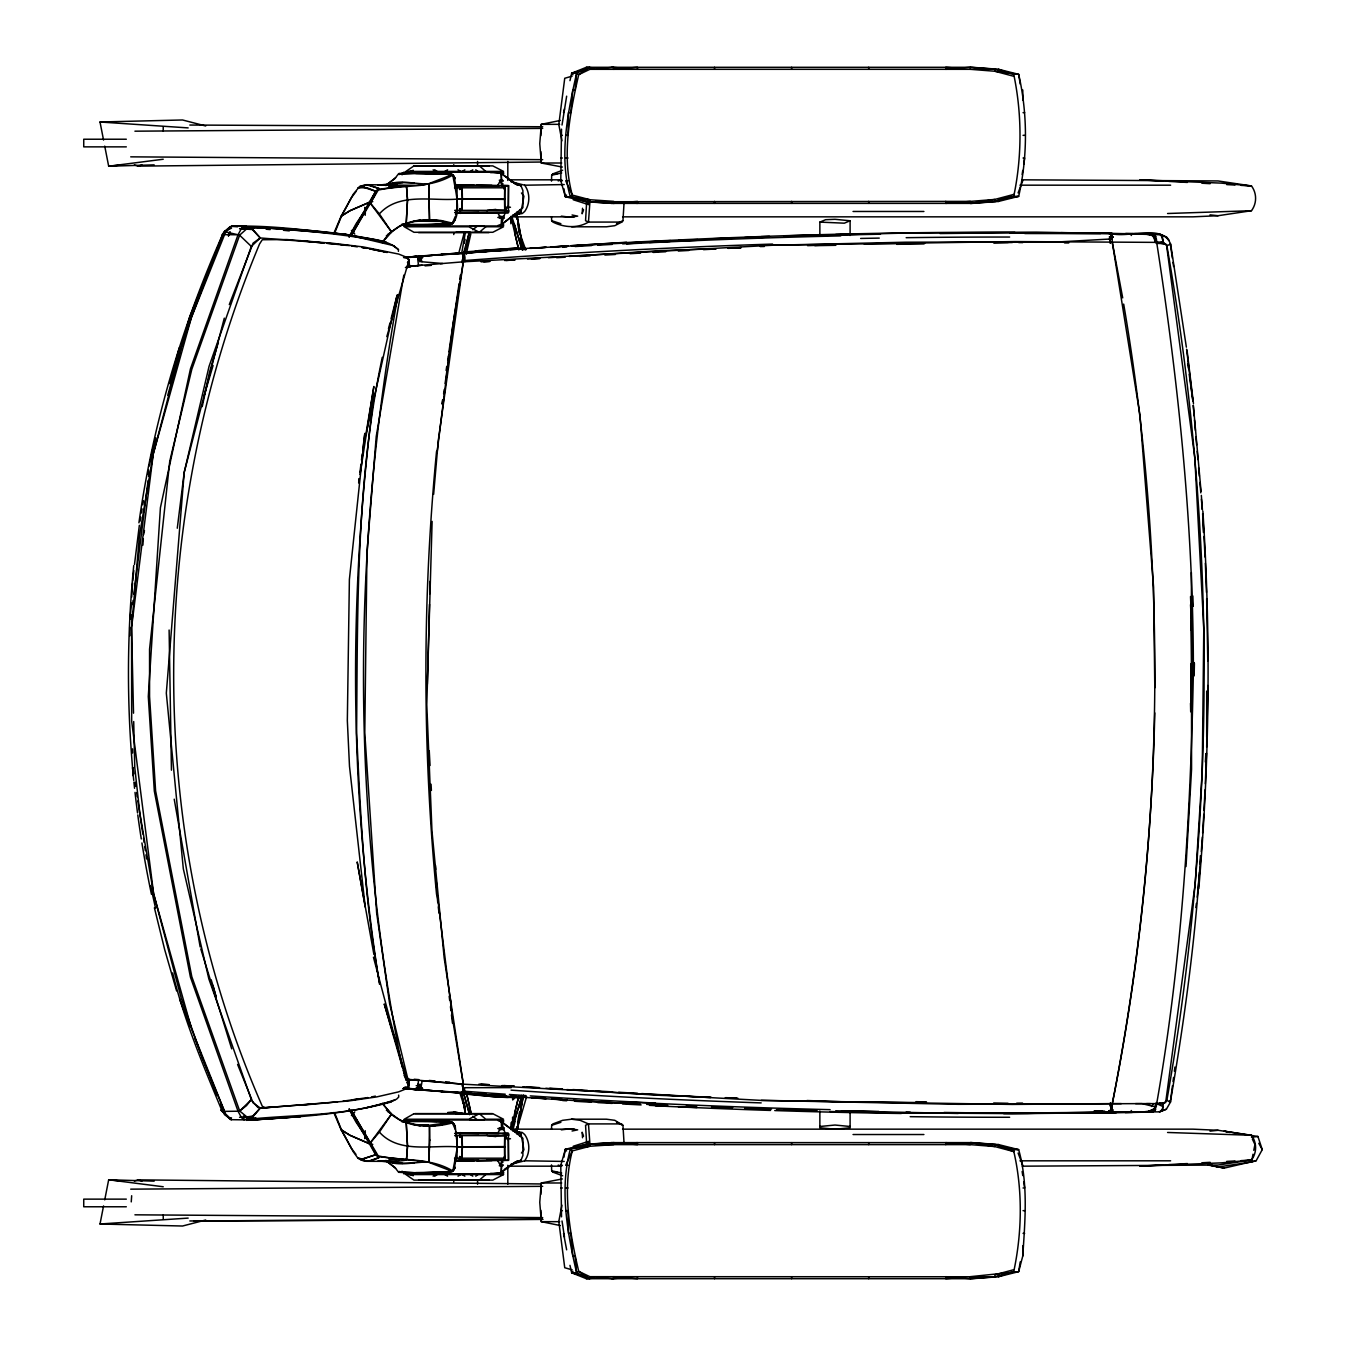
<?xml version="1.0" encoding="UTF-8"?>
<svg xmlns="http://www.w3.org/2000/svg" width="1346" height="1346" viewBox="0 0 1346 1346"><rect width="100%" height="100%" fill="white"/><g stroke="black" fill="none" stroke-linecap="round" stroke-linejoin="round"><path stroke-width="1.5" d="M453.77 164.683L453.77 166.13M953.893 1278.077L945.767 1278.7L945.767 1276.681L970.416 1278.7L995.081 1276.765L1013.723 1271.65C1022.051 1232.65 1022.809 1190.587 1013.824 1151.604L994.795 1146.556L970.281 1144.622L613.675 1144.622L589.868 1146.27L572.286 1150.931C562.14 1190.217 569.644 1232.313 578.713 1271.364L589.868 1276.681L589.615 1278.7L576.61 1272.794C567.373 1232.717 559.398 1189.544 570.3 1149.265L589.615 1144.251L613.54 1142.619L637.466 1144.622L637.466 1142.619L627.589 1143.393M637.466 1276.681L637.466 1278.7L613.675 1276.681L613.54 1278.7L589.868 1276.681L995.081 1276.765L994.795 1274.763L1013.824 1269.699M791.616 1278.7L791.616 1276.681M561.518 129.166L560.777 180.701L565.37 196.735L586.351 201.749L611.925 203.381L972.048 203.381L998.362 201.463L1018.67 196.348C1027.705 156.809 1027.705 113.888 1018.67 74.35L998.362 69.235L972.048 67.3L586.351 67.3L571.68 73.206L569.964 80.659M512.574 1129.378L512.59 1117.096M506.231 1096.081L420.591 1089.957L422.156 1080.788L463.327 1084.186L761.264 1100.389L958.302 1104.309L1141.896 1103.619L1155.104 1106.799L1154.346 1109.525L1151.621 1112.032L1112.116 1112.032L1112.301 1103.602C1164.795 840.712 1168.816 568.349 1123.674 304.078M512.641 1099.699L512.675 1095.56M1191.462 710.856L1192.152 634.067L1190.52 596.53M458.145 1132.895L508.502 1133.483L508.502 1160.336L504.7 1160.286L504.75 1156.332M1154.801 687.823L1153.589 587.209L1139.944 415.106L1112.301 242.398L1111.897 233.228M1192.119 710.503L1192.152 634.067L1190.52 604.691M569.964 1265.341L571.68 1272.794L586.351 1278.7L972.048 1278.7L998.345 1276.765L1018.67 1271.65L1022.775 1256.02L1022.91 1245.706M1207.816 685.484L1206.689 746.98M403.733 172.204L492.939 172.204L501.234 173.432L501.654 185.563L508.502 185.664L508.502 212.517L484.897 212.87M502.748 1133.568L504.817 1133.467L504.817 1160.353L486.815 1160.218M504.817 212.533L508.233 205.45L508.502 185.664L504.817 185.647L504.817 212.533L486.815 212.399M1194.138 675.894L1194.424 663.342M427.355 684.189L429.509 604.337M429.795 593.822L430.148 581.203M551.507 181.121L551.675 175.216L552.903 173.853L562.662 170.235M432.116 521.39L426.783 704.597L431.982 831.121L444.163 957.83L463.327 1084.186L462.738 1092.565L441.623 1091.656M1206.504 753.104L1205.326 783.742M463.478 1091.572L464.303 1093.406L464.656 1087.703L511.244 1087.635M501.654 1160.437L501.234 1172.568L492.939 1173.796L403.733 1173.796M512.927 1099.783L513.078 1095.661M1154.346 1109.525L1154.431 1111.342L1156.685 1103.619C1181.889 960.758 1190.722 815.962 1193.38 671.116C1193.38 527.396 1178.675 384.266 1156.685 242.381L1155.692 236.492L1152.899 233.985M551.507 1129.277L551.675 1125.29L552.903 1123.91L562.662 1120.309L571.579 1119.199L606.457 1119.199L614.785 1120.309L622.946 1125.306L624.056 1143.259M1154.767 712.892C1151.924 844.06 1137.639 974.891 1112.301 1103.602L1121.285 1103.619M511.699 222.258L511.884 218.136M511.396 1127.612L511.581 1123.506M398.399 251.349L398.466 249.633C385.764 237.771 366.398 239.689 350.7 235.012C311.128 230.923 271.32 224.866 231.462 226.313L225.657 231.882L191.469 317.286L181.104 348.16L153.276 453.871L139.446 535.691L131.555 627.421L131.672 721.22L153.663 893.98L181.407 998.782L202.337 1058.158L225.64 1114.084L231.462 1119.687L244.164 1119.855L248.387 1118.677L243.508 1116.002L244.164 1119.855L241.557 1117.735L238.023 1111.224L190.425 977.112L154.319 791.061L148.296 696.538L160.41 507.694L190.459 368.838L238.023 234.776L241.691 228.097L244.265 226.094L231.462 226.313L237.586 226.818M459.743 189.601L459.928 185.681L456.042 185.647M1203.778 814.364L1202.651 832.871M1203.98 810.275L1205.023 789.866M365.22 1130.707L364.8 1138.666L365.372 1132.709M460.147 1137.471L460.366 1133.483L478.806 1133.568M563.89 188.726L565.37 196.735L570.3 196.735L589.615 201.749L970.281 201.378L970.416 203.381L995.081 201.463L1013.723 196.348C1022.085 156.641 1022.085 114.04 1013.723 74.35L995.081 69.235L970.416 67.3L945.767 69.319L945.767 67.3L953.893 67.923M1199.505 872.292C1194.087 949.418 1183.403 1026.106 1170.297 1102.29L1166.864 1100.338L1163.415 1103.518L1162.389 1109.373L1159.545 1111.863L1127.931 1111.964M1199.959 863.964L1200.396 855.635M1205.377 761.971L1205.831 753.642M1206.706 736.985L1206.689 691.104M457.051 1158.199L457.068 1135.62M586.604 202.741L585.56 220.694L588.471 222.073L621.768 222.073L622.946 220.694L624.056 202.741M1186.011 866.572L1191.563 769.155L1191.395 572.605M459.709 189.248L459.928 185.681L459.524 189.231M130.226 619.278L131.285 603.109M131.672 597.052L132.581 582.902M540.856 135.694L541.294 124.337L560.39 120.433M540.856 1194.339L541.294 1182.983L562.376 1178.945M142.895 545.147L143.315 538.854M613.54 203.381L613.675 201.378L589.885 199.73L570.3 196.735C558.842 156.472 567.541 113.283 576.626 73.206L589.615 67.3L589.885 69.319L578.713 74.636C569.812 113.687 561.568 155.799 572.286 195.069L589.885 199.73L589.615 201.749L613.54 203.381L637.482 201.378L637.482 203.381L627.589 202.607M131.252 1201.894L131.672 1195.736M399.207 1171.474C412.953 1175.495 436.609 1171.895 452.525 1171.558L455.251 1167.302L453.77 1170.28L449.396 1172.231M582.549 208.243L582.145 213.762L583.558 209.808M970.416 67.3L970.281 69.319L589.885 69.319L613.54 67.3L613.675 69.319L637.482 67.3L637.482 69.319M1022.775 1256.02C1025.029 1220.738 1028.394 1184.076 1018.67 1149.652L1013.723 1149.652L995.081 1144.537L970.416 1142.619L970.281 1144.622L945.767 1142.619L945.767 1144.622M589.868 202.741L588.471 222.073C577.569 228.635 563.991 227.558 552.903 222.073L551.675 220.71L551.507 216.723M1200.985 855.703L1197.217 897.193M1201.288 851.564L1202.348 837.027M1198.764 888.781C1209.6 763.199 1210.996 636.809 1202.87 511.009M133.742 565.556C126.709 636.978 126.709 709.022 133.742 780.444M457.068 210.38L457.051 187.801M433.631 494.352L438.308 440.31L463.327 261.814L462.738 253.435L441.623 254.344M573.009 74.703L571.68 73.206L576.626 73.206L575.129 89.98L572.757 89.98L570.822 112.66L568.449 112.66L568.079 135.34L565.707 135.34M442.279 403.733L442.683 399.577M351.222 235.449L378.192 190.106C403.144 184.503 430.013 188.911 452.845 174.997C454.982 190.812 468.358 233.144 436.609 224.782M132.716 580.883L133.826 570.569M134.499 564.395L139.345 525.31M459.979 189.231L460.366 185.664L499.013 185.765M511.228 221.838L511.648 217.917M459.979 1136.949L460.366 1133.483L459.676 1137.202M455.604 214.754L456.126 210.38M562.022 125.027L566.649 96.172M456.126 1158.199L454.174 1169.085L451.129 1171.558L434.708 1172.316M177.285 528.221L184.217 472.295L209.067 366.348L251.332 246.419L260.266 237.956L324.352 242.953M130.747 619.093L131.269 614.954M132.564 604.606L133.069 600.484M133.86 594.276L148.094 480.505M148.598 476.366L149.12 472.244M150.685 459.827L155.665 437.652M358.659 482.692L359.163 478.587M359.937 472.429L360.964 464.202M361.485 460.096L362.259 453.939M362.764 449.833L364.816 433.395L349.388 579.52L347.335 720.598L349.489 766.261L365.254 907.12L357.195 861.945L373.919 954.482M437.198 451.516L452.879 324.908L463.327 261.814L772.604 245.241L905.353 242.213L1061.052 241.792L1110.972 238.965L1110.753 233.935L1112.267 236.004M398.096 294.606C352.029 549.235 350.498 813.724 402.336 1067.614M1170.297 1102.29L1172.467 1085.717M1173.005 1081.561L1173.561 1077.423M1174.368 1071.214L1174.923 1067.075M1195.854 907.557L1196.392 903.418M374.154 393.941C348.547 589.514 348.513 789.311 379.522 984.263M998.362 201.463L998.631 199.444M998.631 1274.763L998.345 1276.765L1009.803 1272.693M419.161 1089.116L420.053 1084.068L421.433 1087.215L419.161 1089.116L417.765 1086.912L418.505 1080.485L409.537 1079.66L404.052 1075.605M442.111 404.069L442.716 399.947M443.608 393.772L444.197 389.65M445.089 383.475L451.331 340.252M462.418 261.275L463.108 256.514L462.233 262.706M463.041 252.611L464.707 252.325L468.913 233.481M446.115 370.503L446.737 366.364M447.663 360.139L448.285 356M448.908 351.844L459.137 283.434M459.76 279.295L460.366 275.156M1022.136 174.526L1022.758 170.404M1023.717 164.212L1024.659 158.02L1023.061 158.02M358.726 482.692L359.365 478.604M360.005 474.515L373.868 386.47L365.641 435.768L397.154 294.993L391.03 318.867M455.352 216.319L452.895 222.073M1020.234 1261.875L1018.67 1271.65L970.281 1276.681L970.416 1278.7M138.924 522.837C152.922 423.485 181.794 326.489 222.477 234.827L191.469 317.286L153.276 453.871L131.555 627.421L133.523 713.178M1166.864 1100.338C1216.532 818.334 1216.532 527.666 1166.864 245.662L1163.415 242.482L1161.11 234.793C964.813 228.719 767.506 234.002 571.31 245.645M462.452 260.535L463.125 256.463M140.034 521.205L140.724 517.116M141.414 513.011L142.104 508.923M142.794 504.817L143.5 500.729M147.993 474.095L148.683 470.006M149.372 465.918L152.569 449.598M403.834 275.072L376.224 436.541L366.97 552.752L364.783 733.065L376.661 913.009L389.6 1003.544L407.905 1079.307L463.327 1084.186L452.879 1021.092L437.198 894.484M382.281 357.313C355.983 480.825 357.7 607.685 356.589 733.284C360.678 816.652 364.312 900.424 379.505 982.664M459.709 1136.647L460.416 1132.575M464.37 243.29L465.077 239.285M461.611 253.586L465.211 233.363M516.141 1130.657L516.881 1126.552M517.621 1122.446L519.455 1112.166M520.195 1108.061L520.936 1103.956M523.426 1095.308L517.201 1129.513M516.999 1130.674L523.443 1095.425M563.89 1157.274L565.37 1149.265L586.351 1144.251L611.925 1142.619L972.048 1142.619L998.345 1144.537L1018.67 1149.652L1008.642 1148.104M1109.844 1105.84L1110.433 1102.711M436.609 1121.218L449.8 1121.588L454.174 1124.028L455.251 1126.518L457.438 1146.91L452.845 1171.003C430.013 1157.089 403.144 1161.497 378.192 1155.878L351.222 1110.534M561.921 1205.192L558.809 1221.445L564.731 1267.73L572.201 1269.867M205.702 1220.014L182.534 1226.021L100.025 1224.002L103.558 1205.915M104.736 1199.875L108.673 1179.769L154.151 1181.132M1208.203 1165.047L1218.063 1166.999L1251.494 1162.002L1253.025 1154.212M1253.799 1150.308L1254.943 1144.47L1252.352 1139.053M503.993 189.063L504.817 185.647A37.217 3.819 90 0 0 504.817 212.466M587.95 1145.328L588.774 1141.324L573.194 1146.27M465.733 1093.945L466.187 1091.757M1186.364 347.15L1170.633 244.164C1162.389 222.729 1127.039 239.184 1110.534 233.211L1108.919 233.615L1112.839 233.699M202.22 406.643L209.623 372.001L218.372 342.086M518.715 1096.182L510.824 1129.58M143.585 534.665L144.476 530.56M1131.178 235.516L1132.188 233.581M513.062 1129.429L515.081 1121.42M520.599 1099.413L521.609 1095.408L520.498 1099.632M388.472 328.811L390.02 322.838M224.294 318.161L184.217 472.295L166.315 693.123L183.325 868.843L208.832 978.862L251.332 1099.564L246.486 1105.621L239.689 1110.988L249.212 1118.846L255.101 1114.337L260.266 1108.044L270.445 1107.321M563.52 112.66L564.512 108.875M169.848 383.728L179.304 347.773M458.868 252.779L464.185 232.959M153.696 445.576L155.396 439.536M167.762 395.303L189.685 316.865L224.53 231.377L230.402 226.481L225.657 231.882L238.023 234.776L222.208 234.608L224.53 231.377L231.529 228.164M463.041 1093.389L493.242 1096.653L521.323 1097.932L511.716 1129.328M463.714 252.543L469.148 233.211M561.518 1216.834L560.777 1165.3L565.37 1149.265L589.868 1146.27L589.615 1144.251L613.675 1144.622L613.54 1142.619M386.807 336.651L408.999 260.199L405.903 256.985L398.685 254.074L363.37 246.957L333 243.323L286.816 239.554L262.302 239.739L259.576 243.929C145.654 516.225 143.517 835.176 262.302 1106.261L265.364 1107.775L348.732 1100.961L376.628 1096.923L398.601 1091.875L405.836 1088.948L408.965 1085.734L384.233 1003.981L402.084 1066.183M521.323 1097.932L514.34 1121.824L515.232 1110.955L518.328 1097.983L522.484 1096.267M516.612 1130.808L526.606 1096.67M204.256 395.32L213.072 365.473M1162.389 1109.373L1163.213 1106.664L1156.685 1103.619L1146.489 1103.619M519.993 1136.445L520.936 1133.399A88.23 56.717 90 0 0 512.776 1129.681M1155.087 1106.193L1156.332 1102.542M464.841 252.291L470.814 233.968L466.776 251.769L518.328 248.017L521.323 248.068L522.568 249.75M229.291 304.6L253.098 243.138L260.266 237.956L252.661 229.274L248.387 227.323L239.605 235.197L191.822 369.225L169.747 461.257L149.557 649.209L149.557 696.505L155.614 790.926L191.805 976.708L239.689 1110.988L251.096 1099.901L257.894 1107.455L260.266 1108.044L326.001 1103.03M402.168 174.778L402.572 173.701L413.407 173.264M228.551 235.903L230.048 232.034M1018.098 192.932L1022.775 180.701M335.188 231.798L341.245 216.689L351.508 197.526L355.916 191.67M403.447 1088.409L407.586 1088.83L409.537 1079.66L408.107 1088.14L405.264 1087.804M228.399 235.836L229.964 232M333.791 233.464L341.11 216.269L353.392 194.076L359.685 186.371L366.364 184.705L420.541 185.378L428.062 183.948L452.34 174.576L420.507 173.096L398.618 173.684L394.832 178.614L386.066 184.991C398.938 179.321 414.484 184.15 428.062 183.948M1156.786 1104.124L1154.498 1108.768L1147.246 1112.133L1154.498 1108.768L1156.534 1105.722M349.051 236.879L355.983 223.958L373.734 197.374L377.267 189.483L405.97 185.815M1251.494 1162.002L1256.171 1160.706L1262.262 1149.619L1257.938 1136.495L1224.103 1131.111L1230.109 1132.508M349.253 236.997L375.736 191.267L366.819 187.666L357.935 187.817L362.427 186.959L375.736 191.267L351.474 235.617M406.643 267.316L409.302 262.907L408.797 259.896L407.703 257.153L403.548 257.591M497.599 185.479L501.486 179.203L501.234 173.432L503.875 173.129A50.29 1.514 -2 0 0 490.482 172.625M407.468 262.588L408.999 260.199M464.32 253.3L462.873 255.454L464.656 258.297L464.32 253.3L510.807 249.246L670.611 240.598M513.718 1099.144L515.905 1095.997M1151.537 1106.513L1153.589 1103.653M428.062 1162.052C414.484 1161.85 398.938 1166.679 386.066 1160.992L394.832 1167.386L398.635 1172.316L420.507 1172.904L452.34 1171.424L428.062 1162.052L377.267 1156.5L370.167 1142.99L379.387 1132.104L391.333 1114.353L382.314 1103.249M565.37 196.735L566.599 195.035M521.457 1153.017L523.93 1149.837L520.936 1133.399L515.434 1132.02L498.323 1120.023L403.733 1120.023M351.424 1115.598L353.661 1112.822M1166.376 1109.205L1159.545 1111.863L1166.376 1109.205L1170.633 1101.836L1169.405 1101.146M382.314 242.751C394.866 221.535 422.509 215.966 445.021 222.023L429.492 219.734L428.802 184.553L429.492 219.734L440.865 220.475L452.828 223.2L455.352 219.465L452.407 223.806L449.8 224.412L401.445 224.412M352.13 1115.111L354.806 1111.88M464.185 253.872L465.733 252.055L466.187 254.226M382.483 242.28L391.366 232.185L399.442 226.229L405.769 223.436L402.05 224.698M582.481 1275.705L571.68 1272.794L573.009 1271.297M379.37 213.896L370.167 203.01L391.333 231.647L379.37 213.896C398.921 192.091 431.814 201.294 457.438 199.09M495.866 209.387L487.387 210.38M1152.899 1112.015L1155.692 1109.508L1155.104 1106.799M479.361 1180.106L485.788 1174.57M570.3 196.735L572.286 195.069L565.707 180.701L568.079 180.701M385.898 185.597L395.606 177.689M401.445 1121.571L449.8 1121.588L452.407 1122.194L455.251 1126.518L452.828 1122.8C432.453 1128.352 408.376 1128.15 391.333 1114.353L370.167 1142.99L375.736 1154.733L362.427 1159.041L357.935 1158.183L353.392 1151.924L341.11 1129.731L333.791 1112.519M472.783 229.712L477.107 226.313M475.777 1176.168L478.553 1174.133M386.352 235.819L391.366 232.185L388.085 234.086M433.143 1176.168L436.037 1174.133M571.68 1272.794L576.61 1272.794L578.713 1271.364L589.615 1278.7M469.771 171.867L472.766 169.832M434.758 1176.168L437.77 1174.133M589.615 67.3L578.713 74.636L576.626 73.206M1127.914 234.036L1147.246 233.868L1151.436 234.911L1156.567 240.328M464.858 169.832L461.51 171.867L458.01 169.832M444.13 171.867L447.595 169.832M458.01 1176.168L461.51 1174.133L464.858 1176.168M1170.633 244.164L1166.864 245.662M406.492 268.022L409.655 266.323L422.156 265.212M621.768 222.073L614.785 225.691L606.457 226.801L571.579 226.801M499.467 1163.886L503.051 1162.052M616.569 223.688L622.946 220.694M512.776 1164.122L520.936 1160.42L522.904 1155.457L522.904 1138.346L501.234 1121.252L501.486 1127.006L497.599 1133.298L456.126 1132.895M819.865 234.726L819.865 222.107L825.636 219.701L834.991 219.297L850.1 220.778L850.1 235.466M850.1 220.778L844.329 223.184L819.865 222.107M1163.415 1103.518L1156.685 1103.619L1165.653 1102.61L1195.198 883.784L1202.247 771.022L1203.795 628.111L1194.794 457.489L1166.46 244.467L1156.685 242.381L1014.951 241.573L772.604 245.241M364.177 186.354L361.418 185.883L368.72 184.873L379.269 188.608L366.364 184.705M395.001 1099.783C348.833 1116.17 298.189 1114.32 249.902 1119.115L260.266 1108.044L253.098 1102.845L237.586 1064.4M402.471 224.698L414.467 221.316M238.023 1111.224L222.225 1111.392C203.498 1066.099 184.217 1020.705 172.658 972.939M558.22 180.936L561.332 179.792M582.397 1145.597L586.351 1144.251M551.675 1125.29L560.878 1122.312M134.331 164.952L138.15 166.13L141.969 164.952M134.331 1181.048L138.15 1179.87L540.873 1183.958M409.588 171.413L413.306 170.319M572.201 76.133L564.731 78.27L558.809 124.555L561.921 140.808M1163.297 241.826L1157.543 243.424L1164.828 243.592M571.68 73.206L582.498 70.295M401.831 1171.558L399.156 1172.231L423.216 1172.955M510.958 1164.223L524.688 1160.79L564.21 1161.43M466.641 253.536L478.84 250.541L518.328 248.017L518.715 249.818L521.323 248.068L514.34 224.176L515.232 235.045L518.328 248.017L510.824 216.42M391.434 1101.92C344.643 1114.757 295.901 1117.079 247.698 1120.276L300.562 1116.591L246.284 1120.326L247.681 1118.661L255.841 1117.853M1209.869 1165.098L1224.103 1168.126L1256.171 1160.706M551.675 175.216L561.686 172.961M1109.239 1110.601L1113.092 1109.743M497.818 217.48L503.589 216.252M517.083 213.408L520.936 212.601L523.93 196.163L521.457 192.983M1149.921 1111.039L1140.685 1112.267M368.686 202.506L372.775 201.648M572.05 1131.01L577.686 1129.849L569.779 1128.806L561.332 1129.849M366.751 1107.623L392.359 1101.213L396.666 1099.093L398.719 1097.04L398.652 1095.089M414.753 221.215L420.137 220.155M371.513 1096.906L375.383 1096.132M512.691 215.175L522.282 213.509L524.688 211.457A20.426 17.649 90 0 0 524.688 185.21L510.958 181.777M499.282 1129.832L503.118 1129.159M349.253 1109.003L375.736 1154.733L362.427 1159.041L357.935 1158.183L361.418 1160.117L364.177 1159.646M367.862 1097.562L343.028 1101.163M970.416 203.381L994.795 199.444L1013.841 194.396L995.081 201.463L994.795 199.444L945.767 203.381L945.767 201.378M353.275 1099.817L359.315 1098.858M1008.659 197.896L1018.67 196.348L1013.723 196.348M622.575 216.841L1192.96 216.841L1218.063 215.713L1251.477 210.716A20.661 20.644 90 0 0 1251.477 185.95L1218.063 180.953L1022.354 179.826M596.026 1144.857L601.982 1144.016M605.952 1143.461L611.925 1142.619M361.418 1160.117C367.424 1162.591 373.835 1160.168 379.269 1157.375L368.72 1161.127L361.418 1160.117L364.547 1160.168M366.364 1161.295L396.969 1161.396L405.97 1160.185M423.519 1125.979L452.239 1122.295L425.673 1121.235M505.053 1135.519L509.024 1134.998M516.965 1133.938L520.936 1133.399L517.083 1132.592M163.219 159.232L108.673 166.231L104.736 146.125M1251.494 1137.235L1257.938 1136.495M337.678 1101.768L327.583 1102.862M516.78 1096.401L507.106 1097.512L493.242 1096.653L466.776 1094.231L466.641 1092.464M313.164 1104.157L298.963 1105.318M415.998 221.165L440.714 221.417L452.239 223.705L436.508 224.647M1210.02 1131.145L1218.063 1130.287L1251.477 1135.284A20.661 20.644 90 0 1 1251.477 1160.05L1218.063 1165.047L1022.354 1166.174M378.091 185.159L402.841 182.585L414.349 182.804M412.97 221.568L428.331 220.643L423.519 220.004M123.26 164.818L108.673 166.231L154.151 164.868M819.865 1126.484L834.991 1125.037L850.1 1126.484M499.635 1165.35L503.387 1164.997M451.92 223.402L425.673 224.748M405.213 257.322L416.839 256.346L407.703 257.153L417.277 257.052L421.853 261.78L442.716 263.496L417.512 265.599M188.171 1218.096L100.025 1224.002M405.079 257.322L422.88 255.841M404.927 257.809L432.167 255.605M418.825 257.894L422.779 257.574L418.757 257.961M440.411 263.681L463.327 261.814M405.415 267.433L409.487 267.097M405.466 257.305L505.894 249.952M438.022 255.134L506.803 250.053M406.458 267.349L410.58 267.013M425.033 265.852L431.225 265.364M464.303 252.594L420.575 256.026L421.853 261.78M447.696 1112.503L453.77 1112.015L465.884 1113.95L453.77 1112.015M586.351 1278.7L594.175 1278.077M611.925 1278.7L619.783 1278.077M440.899 254.411L525.663 248.623M961.936 1143.393L972.048 1142.619M239.554 1117.298L253.586 1116.356L245.628 1116.978L253.082 1117.096M529.819 248.354L546.409 247.26M550.564 246.991L567.154 245.914M379.925 185.041L383.61 184.806L379.723 185.025M510.05 249.683L524.604 248.758M530.846 248.354L545.399 247.428M551.641 247.025L568.281 245.965M572.437 245.695L626.513 242.246M483.769 261.814L490.011 261.427M504.615 260.501L515.03 259.845M527.548 259.038L540.049 258.247M548.394 257.725L565.068 256.665M569.24 256.413L660.97 250.608L715.416 248.758M231.529 1117.836L229.443 1117.954C212.079 1101.617 225.522 1114.724 230.402 1119.519L231.462 1119.687L224.513 1114.606L220.71 1104.83M481.06 261.831L489.456 261.376M506.247 260.451L514.643 259.997M531.434 259.088L539.83 258.617M556.621 257.709L565 257.237M579.705 256.43L590.187 255.858M604.876 255.067L615.374 254.478M630.063 253.687L640.561 253.098M653.147 252.425L665.732 251.736M678.334 251.046L688.832 250.457M703.521 249.666L716.106 248.976M728.691 248.287L741.293 247.597M1162.591 1164.929L1139.86 1166.174L1221.596 1162.86L1251.477 1160.05L1241.147 1160.622M1168.799 1164.593L1187.408 1163.567M1201.877 1162.776L1210.138 1162.321M1226.677 1161.413L1234.955 1160.959M241.607 227.642L259.66 228.214M1167.571 213.509L1251.477 210.716M490.583 251.281L463.445 252.661L463.478 254.428M494.756 251.063L507.274 250.423M521.895 249.683L526.067 249.464M759.901 237.519L768.263 237.098M784.954 236.24L879.19 234.204M251.635 228.77L239.571 228.652L251.567 229.493M384.62 185.075L396.969 184.604M711.512 238.78L732.207 238.006M744.624 237.552L761.18 236.93M679.007 240.278L697.918 239.571M714.709 238.949L733.62 238.242M750.412 237.603L769.323 236.896M788.218 236.189L905.252 233.06L1014.918 232.404M727.984 248.337L740.552 247.916M807.566 245.645L834.789 244.736M103.558 140.085L100.008 121.998L182.534 119.979L205.702 125.986M416.654 221.013L428.331 220.643M1116.322 1112.688L1109.02 1112.805L1108.852 1111.073L1112.906 1110.955M499.282 180.213L502.681 180.128M1108.852 1111.073L1112.705 1110.972M1124.347 1112.048L1009.635 1113.108M392.679 182.804L402.841 182.585M502.748 185.748L504.7 185.698L504.75 189.668M474.196 185.294L455.133 185.529M1125.256 1112.553L1151.621 1112.032L1003.679 1113.613M392.679 1163.196L414.366 1163.196M361.418 185.883L364.547 185.832M524.688 185.21L564.21 184.57M760.17 246.554L764.377 246.486M814.835 245.662L835.849 245.309M896.823 244.316L924.147 243.862M1008.238 242.465L993.533 242.717L1012.394 242.516M456.496 212.971L487.37 212.533L455.301 212.634M1094.163 1111.224L1104.662 1111.106M491.929 1160.589L476.686 1160.757M138.15 166.13L540.873 162.042M939.996 233.531L1036.437 232.471L1109.02 233.195M864.098 243.845L924.685 243.273M455.133 1160.471L474.196 1160.706L456.244 1160.841M454.628 212.55L508.502 212.517L505.204 212.567L501.234 224.748L498.323 225.977L403.733 225.977M476.686 212.954L458.128 213.105M1016.567 1103.451L1022.825 1103.4M1094.147 1111.19L1102.542 1111.123M454.628 1160.37L459.928 1160.319L459.743 1156.399M134.92 131.185L542.69 128.392M504.784 185.698L454.628 185.63M456.126 213.105L497.599 212.702L501.486 218.977L501.234 224.748L503.875 225.051L498.171 225.287M467.651 1160.841L458.145 1160.925L508.502 1160.336L508.233 1140.55L504.817 1133.467M130.713 1189.157L542.69 1186.331M506.365 207.267L510.487 207.25M1016.449 1103.484L1022.607 1103.451M189.82 1220.957L542.758 1219.24M194.026 1220.957L542.707 1219.409M478.806 212.432L460.366 212.517L459.676 208.781M840.728 234.221L880.469 234.069M1024.777 233.531L1136.428 233.649M478.806 1160.252L460.366 1160.336L459.979 1156.769M458.683 1160.336L504.7 1160.286A37.217 3.819 -90 0 1 504.817 1133.517M499.013 1133.584L486.815 1133.584M495.547 1135.906L504.481 1135.62L454.679 1135.62M1023.061 112.66L1024.659 112.66M559.65 124.337L541.294 124.337L539.763 143.686L541.294 163.017L562.376 167.055M560.777 135.34L562.409 135.34M1023.061 135.34L1024.659 135.34M126.322 139.227L83.738 139.227L83.738 146.865L126.322 146.865M560.777 158.02L562.409 158.02M565.707 158.02L568.079 158.02M561.686 163.017L541.294 163.017L540.856 151.661M414.332 165.81L446.014 165.81M418.589 166.13L488.951 166.13M417.63 171.867L489.91 171.867M552.903 173.853L556.958 173.853M509.394 179.826L561.686 179.826M560.777 180.701L562.409 180.701M1170.633 185.193L1019.932 185.176M454.527 187.801L504.346 187.801M504.767 198.771L457.69 199.09L504.75 199.41M454.679 210.38L504.481 210.38L495.547 210.094M853.044 211.473L923.911 211.473M511.497 216.841L574.372 216.841M469.771 226.313L484.19 226.313M456.294 231.983L469.905 231.983M475.205 231.983L478.755 231.983M418.589 232.639L488.951 232.639M1135.57 1103.619L1150.359 1103.619M1110.534 1112.789L897.681 1112.839L830.078 1111.527M415.09 1113.63L463.579 1113.63M465.952 1113.63L492.434 1113.63M456.294 1114.017L469.905 1114.017M475.121 1113.95L480.606 1113.95M469.771 1119.687L484.19 1119.687M408.679 1120.848L414.332 1120.848M621.768 1123.91L588.471 1123.91L580.126 1120.309L571.579 1119.199M511.497 1129.159L574.372 1129.159M622.575 1129.159L1192.96 1129.159L1218.063 1130.287M853.044 1134.527L923.911 1134.527M504.75 1146.59L457.69 1146.91L504.767 1147.229M457.438 1146.91C431.814 1144.706 398.921 1153.909 379.387 1132.104M454.527 1158.199L504.346 1158.199M1019.932 1160.824L1170.633 1160.807M560.777 1165.3L562.392 1165.3M568.079 1165.3L565.707 1165.3L572.286 1150.931L570.3 1149.265M509.394 1166.174L561.686 1166.174M551.507 1164.879L551.675 1170.784L552.903 1172.147L556.958 1172.147M417.63 1174.133L489.91 1174.133M418.589 1179.87L488.951 1179.87M561.686 1182.983L541.294 1182.983L539.763 1202.315L541.294 1221.663L560.39 1225.567M560.777 1187.98L562.392 1187.98M565.707 1187.98L568.079 1187.98M1023.061 1187.98L1024.659 1187.98L1023.717 1181.788M126.322 1199.135L83.738 1199.135L83.738 1206.773L126.322 1206.773M560.777 1210.66L562.392 1210.66M565.707 1210.66L568.079 1210.66L568.449 1233.34L570.822 1233.34L572.757 1256.02L575.129 1256.02L576.61 1272.794M1023.061 1210.66L1024.659 1210.66M559.65 1221.663L541.294 1221.663L540.856 1210.306M1023.061 1233.34L1024.659 1233.34M408.679 225.152L414.332 225.152M498.171 1120.713L503.875 1120.949L501.234 1121.252L505.204 1133.433L508.502 1133.483L454.628 1133.45M189.82 125.043L542.758 126.76M1009.635 232.892L1100.658 233.531M487.403 1135.62L495.866 1136.613M506.365 1138.733L510.487 1138.75M130.713 156.843L542.69 159.669M134.92 1214.815L542.69 1217.608M458.128 185.075L467.651 185.159M456.244 185.159L491.929 185.395M1018.67 242.549L1022.758 242.6M1064.551 242.919L1068.724 242.953M416.654 1124.987L428.331 1125.34L412.97 1124.432M455.301 1133.366L487.37 1133.467L456.496 1133.029M476.686 185.226L508.502 185.664M1113.092 237.047L1109.255 237.014L1113.293 237.081M958.251 1113.462L847.475 1111.14M901.383 1112.906L1012.041 1113.596L1110.753 1112.065L1110.972 1107.035L1112.267 1109.996M1060.833 232.639L1110.534 233.211L1112.334 238.982M865.495 1101.97L926.368 1102.626M403.514 1088.308L417.277 1088.948L418.202 1083.9L419.632 1087.063M816.231 1110.787L776.491 1109.777M841.368 1111.123L879.073 1111.611A7089.449 7029.098 -0.1 0 1 835.715 1110.871M944 1112.469L1027.772 1113.563L1132.188 1112.419L1131.178 1110.484M1163.415 242.482L1156.685 242.381L1163.415 242.482L1162.389 236.627L1159.545 234.12L1166.595 236.997L1169.068 240.211M761.264 1100.389L1012.074 1104.427L1110.938 1103.619L1110.904 1110.029L1112.116 1112.032M1125.71 233.464L1151.621 233.952L1156.483 239.201L1155.305 242.381L1153.118 234.625L1155.692 236.492M725.208 1097.882L737.776 1098.134M915.987 1101.684L926.469 1101.886M428.331 1125.34L415.998 1124.835M413.407 1172.736L402.572 1172.299L402.168 1171.222M499.282 1165.787L502.681 1165.872M100.008 121.998L188.171 127.904M1251.477 1135.284L1167.571 1132.474M640.376 1104.157L573.329 1100.372M646.652 1104.376L667.566 1105.083M686.393 1105.705L696.858 1106.059M726.15 1107.051L732.426 1107.27M807.718 1109.794L816.097 1110.08M710.991 1097.158L660.92 1095.392L566.784 1089.587M725.595 1097.663L736.026 1098.033M806.944 1100.523L840.308 1101.701M711.512 1107.22L732.207 1107.977M744.624 1108.448L761.18 1109.054M384.62 1160.925L396.969 1161.396M434.708 173.684L451.112 174.442L454.174 176.915L456.126 187.801M440.798 1091.589L486.394 1094.534M494.739 1094.971L505.171 1095.526M519.792 1096.3L526.05 1096.62M724.316 1107.035L732.661 1107.472M751.438 1108.465L770.232 1109.457M1162.591 181.071L1139.86 179.826L1221.596 183.14L1251.477 185.95L1241.147 185.378M1168.799 181.407L1187.408 182.433M1201.877 183.224L1210.138 183.679M1226.677 184.587L1234.955 185.041M379.723 1160.975L383.61 1161.194L379.925 1160.959M480.976 1084.22L489.321 1084.708L478.94 1084.153M503.926 1085.566L514.374 1086.172L501.94 1085.583M526.892 1086.895L539.41 1087.618M549.841 1088.224L562.359 1088.964M572.79 1089.57L587.411 1090.411M595.756 1090.899L612.447 1091.875M618.706 1092.245L637.482 1093.339M641.655 1093.575L710.52 1097.579M522.871 1086.878L539.595 1087.905M545.87 1088.291L562.611 1089.318M510.42 1096.351L525.108 1097.293M531.384 1097.697L546.072 1098.639M552.348 1099.043L567.036 1099.968M513.011 1096.401L525.394 1097.209M531.603 1097.613L546.072 1098.538M552.264 1098.942L562.594 1099.615M467.567 1093.12L438.022 1090.866M473.758 1093.575L486.158 1094.466M492.35 1094.904L504.733 1095.795M961.936 202.607L972.048 203.381M611.925 67.3L619.783 67.923M586.351 67.3L594.175 67.923M414.114 1079.256L418.842 1079.643M429.172 1080.468L435.027 1080.939M445.677 1081.797L449.648 1082.117M416.15 1087.871L422.341 1088.376M432.167 1090.395L404.944 1088.174M463.445 1093.339L403.396 1088.527L416.839 1089.654L407.586 1088.83M416.2 1085.684L420.289 1086.02M417.193 1087.972L422.61 1088.409L416.738 1087.921M404.995 1086.962L408.915 1087.282M403.144 1088.527L422.711 1090.142M245.729 227.508L253.889 228.197M266.121 229.224L270.193 229.577M463.394 1093.423L464.841 1093.709M442.649 1121.773L451.92 1122.598M499.635 180.65L503.387 180.987M328.374 243.323L338.418 244.282M123.26 1181.182L108.673 1179.769L163.236 1186.768M300.242 240.665L322.804 242.936M326.91 243.357L349.489 245.628M378.091 1160.841L402.841 1163.415M283.501 230.284L289.289 230.889M1210.02 214.855L1218.063 215.713M561.332 216.151L569.779 217.194L577.686 216.134L572.05 214.99M505.053 210.481L509.024 211.002M516.965 212.062L520.936 212.601L519.993 209.555M596.026 201.143L601.982 201.984M605.952 202.539L611.925 203.381M340.387 244.551L346.292 245.393M362.057 247.647L366.011 248.202M351.441 245.948L357.313 246.856M363.184 247.765L367.105 248.371M970.416 1142.619L994.795 1146.556L995.081 1144.537L1013.824 1151.604L1013.723 1149.652M499.282 216.168L503.118 216.841M512.691 1130.825L522.282 1132.491L524.688 1134.543A20.426 17.649 90 0 1 524.688 1160.79M420.137 1125.845L402.471 1121.302M369.898 248.892L379.522 250.894M383.374 251.685L387.227 252.493M368.686 1143.494L372.775 1144.352M369.073 248.674L385.982 252.257M497.818 1128.52L503.589 1129.731M1146.607 234.254L1149.921 234.961M1209.818 1165.03L1224.103 1168.126M551.675 1170.784L561.686 1173.039M401.831 174.442L398.904 173.55L449.783 173.769L452.525 174.442L455.251 178.698L453.77 175.72L449.783 173.769L402.319 173.079L399.207 174.526M1013.841 76.301L994.795 71.237L970.281 69.319L995.081 69.235L994.795 71.237L1018.67 74.35L1020.234 84.125M409.588 1174.57L413.306 1175.681M1159.428 1103.148L1163.23 1104.309M138.15 1179.87L141.969 1181.048M573.194 199.73L588.774 204.676L587.95 200.672M551.675 220.71L560.878 223.688M402.05 1121.302L405.769 1122.564L399.442 1119.771L386.352 1110.164M582.397 200.403L586.351 201.749M1009.803 73.307L998.362 69.235L998.631 71.237M558.22 1165.064L561.332 1166.208M552.903 1172.147L562.662 1175.765M512.776 181.878L520.936 185.58L522.904 190.526L522.904 207.654L501.234 224.748L515.434 213.98L520.936 212.601A88.23 56.717 -90 0 1 512.776 216.302M616.569 1122.312L622.946 1125.306M499.467 182.114L503.051 183.931M388.085 1111.914L391.366 1113.815L382.483 1103.72M444.13 1174.133L447.595 1176.168M434.758 169.832L437.77 171.867M469.771 1174.133L472.766 1176.168M433.143 169.832L436.037 171.867M475.777 169.832L478.553 171.867M398.466 249.633L392.796 245.46L345.838 234.322L258.062 227.356C300.949 229.291 344.24 232.034 386.083 242.23C341.463 233.497 295.397 229.628 249.885 226.885L260.266 237.956M472.783 1116.288L477.107 1119.687M385.898 1160.403L395.606 1168.311M421.433 258.785L419.161 256.884L420.053 261.932L417.277 257.052M479.361 165.894L485.788 171.413M239.605 235.197L251.332 246.419M393.806 245.662L395.287 247.142M352.13 230.889L354.806 234.12M351.424 230.402L353.661 233.178M355.916 1154.33L351.508 1148.475L341.245 1129.311L335.188 1114.202M452.895 1123.91L455.352 1129.681M565.37 1149.265L566.599 1150.965M522.484 249.733L512.271 217.917M406.694 1082.234L408.965 1085.734M497.599 1160.521L501.486 1166.797L501.234 1172.568L503.875 1172.854A50.29 1.514 2 0 1 490.482 1173.376M351.474 1110.383L370.167 1142.99L355.983 1122.042L349.051 1109.121M1258.779 1143.292L1262.262 1149.619M1154.582 237.317L1156.803 241.91M224.227 1110.635L191.704 1029.387L153.663 893.98L139.748 812.698L134.768 767.573L133.708 721.54M179.607 999.169L190.257 1026.561M194.834 1038.304L216.908 1095.038M1018.098 1153.068L1022.775 1165.3M518.799 230.486L525.764 249.868M583.558 1136.192L582.145 1132.238L582.549 1137.757M1155.087 239.807L1156.332 243.458M459.945 1093.221L465.144 1109.07M200.79 948.93L231.697 1048.87M211.204 979.804L215.915 995.804M176.595 990.875L164.666 949.553L154.403 907.793M403.245 1070.188L406.122 1080.232L373.448 957.208M469.687 1114.69L463.714 1093.457L469.485 1114.454M155.581 908.365L150.601 885.937M562.022 1220.973L564.496 1237.125M212.971 985.373L216.151 997.521M503.993 1156.937L504.7 1160.286M463.344 1099.817L465.026 1109.693M1109.541 238.595L1110.433 243.29M563.52 1233.34L566.649 1249.828M1112.301 242.398L1122.699 297.903M523.14 248.892L516.965 215.124L523.123 248.993M516.141 215.343L516.881 219.448M517.621 223.554L519.455 233.834M520.195 237.939L520.936 242.044M461.442 1091.606L465.228 1112.738M1109.575 238.982L1110.299 243.02L1109.525 239.05M461.611 1092.414L465.211 1112.637M464.387 1102.711L465.077 1106.715M174.223 799.188L200.167 946.928M459.709 209.353L460.416 213.425M462.469 1085.566L463.142 1089.57M462.452 1085.364L463.142 1089.503L462.435 1084.708M462.99 1099.783L463.596 1103.67M1022.136 1171.474L1022.758 1175.596M132.934 767.674L133.877 773.9M135.105 782.194L135.727 786.35M136.653 792.575L137.275 796.714M137.898 800.87L142.861 834.066M143.484 838.221L144.089 842.36M144.712 846.516L145.334 850.672M145.957 854.811L146.579 858.967M1170.297 243.71L1172.4 258.23M1172.989 262.369L1173.594 266.525M1187.71 363.958L1188.299 368.097M1189.208 374.323L1192.909 401.226L1186.617 349.237M450.136 997.504L450.725 1001.626M998.345 1144.537L998.631 1146.556M408.797 259.896L409.655 266.323L418.505 265.515L417.748 259.088M1187.021 350.179L1193.481 403.581M437.77 902.729L437.029 894.417M438.274 906.884L439.032 913.126M449.177 996.225L449.682 1000.381M450.456 1006.606L450.96 1010.762M451.465 1014.918L452.475 1023.229M455.604 1131.246L456.126 1135.62M459.524 1156.769L459.928 1160.319L459.709 1156.752M459.979 209.034L460.366 212.517L460.147 208.529M1193.33 405.314L1201.036 491.273M1193.229 405.449L1194.138 415.864M1194.491 420.019L1195.399 430.434M1195.938 436.676L1196.661 445.004M1197.2 451.247L1197.923 459.575M1198.647 467.903L1199.37 476.232M1199.925 482.474L1200.817 492.872M1201.372 499.13L1202.264 509.528M1202.634 513.701L1203.795 532.326M365.372 213.291L364.901 207.318L365.22 215.276M1201.339 495.378L1202.415 509.697M1202.718 513.802L1203.425 532.461M517.722 1122.514L517.941 1125.475M589.868 1143.259L588.471 1123.91L585.56 1125.306L586.604 1143.259M464.437 255.319L464.908 261.696M429.256 750.95L430.047 765.504M431.057 784.213L431.393 790.455M435.465 865.31L435.683 869.466M436.356 881.95L436.693 888.175M1203.997 536.448L1205.04 557.076M1205.343 563.267L1206.487 592.358M511.362 217.699L511.564 221.787M1192.859 595.958L1193.212 606.356M1206.672 598.617L1207.783 660.819M511.362 1122.396L511.514 1128.385L511.564 1122.227M129.704 627.371L129.906 635.749M132.497 748.83L132.598 753.02M1190.52 703.251L1190.688 711.597M169.108 630.029L171.447 770.181M510.807 219.701L510.874 223.773M1022.775 89.98L1022.91 100.294M1194.104 662.585L1194.222 673M1190.773 625.873L1190.806 630.063M1191.075 663.528L1191.462 711.63A1876.896 1438.453 -90 0 0 1191.075 620.91M868.692 67.3L868.692 69.319M868.692 201.378L868.692 203.381M868.692 1142.619L868.692 1144.622M868.692 1276.681L868.692 1278.7M850.1 1111.039L850.1 1127.78L834.991 1129.227L819.865 1127.78L819.865 1111.039M791.616 67.3L791.616 69.319M791.616 201.378L791.616 203.381M791.616 1142.619L791.616 1144.622M714.541 67.3L714.541 69.319M714.541 201.378L714.541 203.381M714.541 1142.619L714.541 1144.622M714.541 1276.681L714.541 1278.7M507.812 161.436L507.812 180.465M507.812 1165.3L507.812 1184.194M477.561 161.436L477.561 165.625M477.561 1179.988L477.561 1184.194M453.77 232.639L453.77 234.557M453.77 1179.87L453.77 1181.788M163.219 126.978L163.219 130.999M163.236 1215.001L163.236 1219.022M504.38 218.086A88.23 56.717 -90 0 1 499.282 218.203M415.746 173.415A52.006 1.464 2.3 0 1 436.154 173.853M426.396 224.664A51.905 2.221 -2.9 0 1 403.127 224.462M436.912 224.58A54.698 2.019 -2.6 0 1 414.972 225.102M409.571 225.085A54.866 2.221 -2.5 0 1 402.639 224.9M435.969 224.9A54.429 2.238 -2.8 0 1 401.478 225.152M1191.311 664.537A1878.461 1439.345 90 0 1 1191.008 711.714M436.154 1172.13A52.006 1.464 -2.3 0 1 415.746 1172.585M403.127 1121.538A51.905 2.221 2.9 0 1 426.396 1121.336M414.972 1120.898A54.698 2.019 2.6 0 1 436.912 1121.42M402.639 1121.1A54.866 2.221 2.5 0 1 409.571 1120.915M401.478 1120.848A54.429 2.238 2.8 0 1 435.969 1121.1M499.282 1127.797A88.23 56.717 90 0 1 504.38 1127.914M623.652 1103.299A7073.146 7017.59 -0.2 0 1 464.32 1093.103M860.632 238.444A7074.357 6974.787 -0.1 0 1 879.258 238.107M906.161 237.687A7074.357 6974.787 -0.1 0 1 1009.635 237.047M761.163 236.627A7089.146 7029.435 0.1 0 1 769.441 236.358M783.927 235.903A7089.146 7029.435 0.1 0 1 814.986 235.012M835.698 234.507A7089.146 7029.435 0.1 0 1 860.531 233.968M562.662 247.277A7072.675 7014.141 0.1 0 1 566.784 247.025M575.062 246.52A7072.675 7014.141 0.1 0 1 591.601 245.561M597.792 245.208A7072.675 7014.141 0.1 0 1 612.262 244.4M622.609 243.845A7072.675 7014.141 0.1 0 1 641.218 242.886M649.495 242.465A7072.675 7014.141 0.1 0 1 670.173 241.472M678.451 241.102A7072.675 7014.141 0.1 0 1 697.06 240.278M696.992 1107.522A7072.675 7015.941 -0.2 0 1 678.367 1106.698M668.02 1106.227A7072.675 7015.941 -0.2 0 1 649.395 1105.335M641.117 1104.915A7072.675 7015.941 -0.2 0 1 622.508 1103.956M612.161 1103.4A7072.675 7015.941 -0.2 0 1 597.691 1102.593M591.483 1102.239A7072.675 7015.941 -0.2 0 1 574.944 1101.28M566.683 1100.776A7072.675 7015.941 -0.2 0 1 562.544 1100.523M910.249 1112.217A7089.449 7029.098 -0.1 0 1 906.11 1112.149M817.072 1110.4A7089.449 7029.098 -0.1 0 1 783.961 1109.474M771.527 1109.087A7089.449 7029.098 -0.1 0 1 761.18 1108.751M1009.651 1117.264A7074.34 6983.098 0.1 0 1 910.182 1116.675M830.112 1109.659A7141.826 7081.289 -0.1 0 1 623.736 1101.735M901.366 1113.478A7116.285 7054.706 -0.1 0 1 774.741 1110.568M770.551 1110.433A7116.285 7054.706 -0.1 0 1 655.384 1105.789M655.519 1103.064A7087.666 7029.418 -0.1 0 1 530.257 1095.896M526.101 1095.61A7087.666 7029.418 -0.1 0 1 509.427 1094.483M505.255 1094.197A7087.666 7029.418 -0.1 0 1 463.596 1091.169M761.18 1102.896A7119.953 7065.474 -0.2 0 1 511.059 1090.142M464.807 260.518A7109.303 7054.706 0.2 0 1 772.57 244.08M436.575 894.568A1870.284 1511.592 -90 0 1 436.541 451.415M626.597 243.912A7141.826 7081.323 0.1 0 1 840.762 235.886M151.459 894.316A1051.798 1028.327 -89.7 0 1 141.919 842.966M141.28 838.962A1051.798 1028.327 -89.7 0 1 137.78 814.919M137.528 812.917A1051.798 1028.327 -89.7 0 1 135.021 792.39M134.566 788.285A1051.798 1028.327 -89.7 0 1 133.91 782.11M133.304 775.952A1051.798 1028.327 -89.7 0 1 132.531 767.708M429.879 1140.062L428.802 1161.447L429.492 1126.265L445.021 1123.977L429.492 1126.265L429.879 1140.062M462.351 1147.229L461.914 1158.199L462.351 1147.229M462.351 199.41L461.914 210.38L462.351 199.41M407.518 199.831L406.273 222.544L407.518 199.831L406.509 186.572L407.518 199.831M407.518 1146.169L406.509 1159.428L407.518 1146.169L406.273 1123.439L407.518 1146.169M464.437 1090.681L464.32 1092.7L462.873 1090.546L463.074 1087.568L464.437 1090.681M505.423 1168.681L501.234 1172.568L517.032 1161.161L520.936 1160.42L515.434 1161.8L505.423 1168.681M485.788 226.767L479.361 232.286L468.745 226.767L404.254 226.767L413.962 232.286L492.804 232.286L503.539 226.767L485.788 226.767M413.962 165.894L405.954 171.413L503.539 171.413L492.804 165.894L413.962 165.894M349.64 210.885L341.11 216.269L350.162 210.582L369.006 202.472L349.64 210.885M413.962 1113.714L404.254 1119.233L468.745 1119.233L479.361 1113.714L485.788 1119.233L503.539 1119.233L492.804 1113.714L413.962 1113.714M246.284 225.674L241.691 228.097L246.335 227.996L246.284 225.674M503.539 1174.57L492.804 1180.106L413.962 1180.106L405.954 1174.57L503.539 1174.57M399.51 186.185L388.691 187.161L399.51 186.185M396.077 1158.771L388.691 1158.839L399.51 1159.815L396.077 1158.771M1008.221 1103.518L993.533 1103.367L1008.221 1103.518M520.936 185.58L517.032 184.839L501.234 173.432L515.434 184.2L520.936 185.58M369.006 1143.528L350.162 1135.401L341.11 1129.731L349.64 1135.115L369.006 1143.528M469.922 1108.061L466.776 1094.231L471.235 1114.017L469.922 1108.061M462.25 1140.617L461.914 1135.62L462.351 1146.59L462.25 1140.617M462.284 193.235L461.914 187.801L462.351 198.771L462.284 193.235"/></g></svg>
